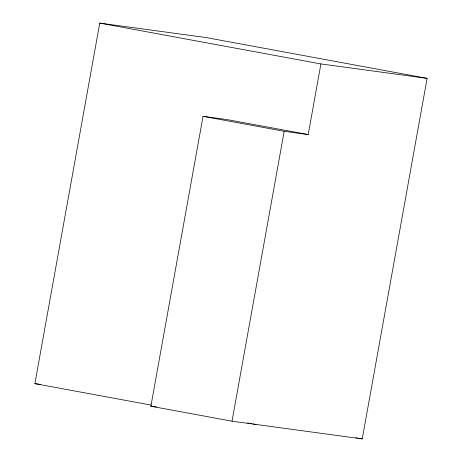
<?xml version="1.0" encoding="UTF-8"?>
<svg xmlns="http://www.w3.org/2000/svg" width="462" height="462" viewBox="0 0 462 462"><rect width="100%" height="100%" fill="white"/><g stroke="black" fill="none" stroke-linecap="round" stroke-linejoin="round"><path stroke-width="0.69" d="M151.571 405.18L34.881 383.639L99.752 23.1L205.965 37.538L427.119 78.361L362.248 438.9L232.016 421.2L150.883 406.225L203.043 116.32L227.067 119.583L308.2 134.563L320.905 63.929L427.119 78.361M232.016 421.2L284.176 131.3L308.2 134.563M34.881 383.639L40.587 384.413M150.883 406.225L156.537 406.993M99.752 23.1L320.905 63.929M203.043 116.32L284.176 131.3M355.867 437.722L357.288 437.982M358.703 438.247L362.248 438.9M247.568 422.903L248.983 423.163M250.392 423.423L251.802 423.683M253.216 423.943L256.035 424.463"/></g></svg>
